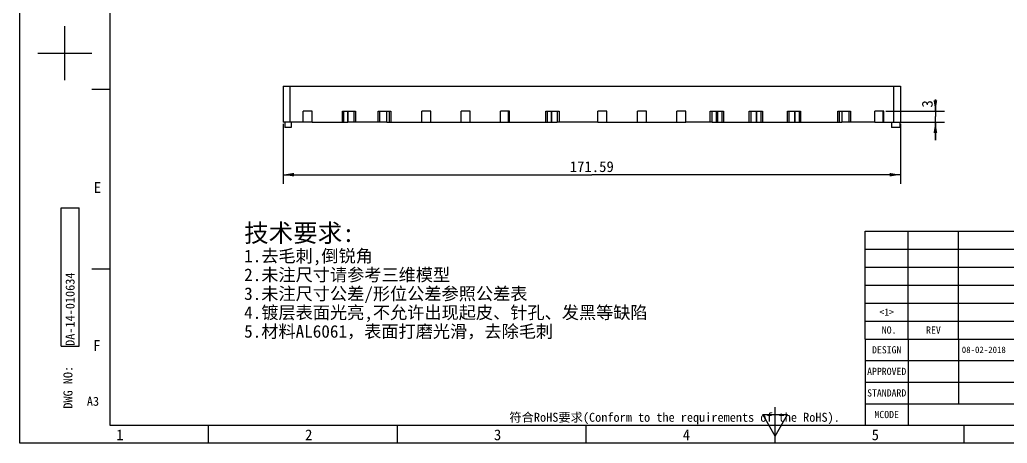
# Model space of a CAD drawing. Header units: millimetres. Extents: x 0 to 420, y 0 to 297.
# Drawn here: x 0 to 274.5, y 0 to 117.8 of the extents above; entities that cross this region are included whole.
import ezdxf
from ezdxf.enums import TextEntityAlignment as Align

# ---------------------------------------------------------------- set-up
doc = ezdxf.new("R2010")
doc.units = ezdxf.units.MM
doc.header["$LTSCALE"] = 23.1
doc.layers.get('0').update_dxf_attribs({"linetype": 'CONTINUOUS'})
for name, color, linetype in [('03_ALL_AXES', 7, 'CONTINUOUS'), ('09_ALL_ROUNDS', 7, 'CONTINUOUS'), ('20_ALL_FEATURES', 7, 'CONTINUOUS'), ('50_ALL_DETAILS', 7, 'CONTINUOUS'), ('51__DRAFT_DIMS', 7, 'CONTINUOUS')]:
    doc.layers.add(name, color=color, linetype=linetype)
doc.styles.get("Standard").update_dxf_attribs({"font": 'simfang.ttf'})
doc.styles.add('TEXTSTYLE_2', font='simfang.ttf')
doc.styles.add('TEXTSTYLE_3', font='simfang.ttf')
doc.styles.add('TEXTSTYLE_5', font='simfang.ttf')
doc.styles.add('TEXTSTYLE_6', font='simfang.ttf')
doc.dimstyles.new('DIMSTYLE_2', dxfattribs={"dimtxt": 3, "dimasz": 3, "dimexe": 2.5, "dimexo": 0.5, "dimgap": 0.75, "dimtad": 1, "dimdsep": 46, "dimtxsty": 'Standard', "dimblk": '_FILLED', "dimblk1": '_FILLED', "dimblk2": '_FILLED', "dimcen": 0.09, "dimclrt": 3, "dimazin": 2, "dimtp": 0.1, "dimtm": 0.1, "dimtfac": 1, "dimtofl": 0, "dimtmove": 0, "dimatfit": 3, "dimldrblk": '_FILLED', "dimfxl": 0, "dimtolj": 1, "dimarcsym": 0})
doc.dimstyles.new('DIMSTYLE_7', dxfattribs={"dimtxt": 3, "dimasz": 3, "dimexe": 2.5, "dimexo": 0.5, "dimgap": 0.75, "dimtad": 1, "dimdsep": 46, "dimtxsty": 'Standard', "dimblk": '_FILLED', "dimblk1": '_FILLED', "dimblk2": '_FILLED', "dimcen": 0.09, "dimclrt": 3, "dimazin": 2, "dimtp": 0.5, "dimtm": 0.5, "dimtfac": 1, "dimtofl": 0, "dimtmove": 0, "dimatfit": 3, "dimldrblk": '_FILLED', "dimfxl": 0, "dimtolj": 1, "dimarcsym": 0})

# ---------------------------------------------------------------- blocks, each defined once
blk = doc.blocks.new('_FILLED')
at = {"color": 0, "linetype": 'ByBlock'}
blk.add_solid([(0, 0), (-1, 0.167), (-1, -0.167)], dxfattribs=at)
blk = doc.blocks.new('*D31')
at = {"layer": '51__DRAFT_DIMS', "color": 4}
for p, q in [((254.54, 92.36), (254.54, 95.61)), ((254.54, 95.61), (254.54, 90.86)), ((240.73, 92.36), (257.04, 92.36)), ((254.54, 84.36), (254.54, 90.86)), ((240.52, 89.36), (257.04, 89.36)), ((254.54, 89.36), (254.54, 84.36))]:
    blk.add_line(p, q, dxfattribs=at)
at = {"layer": '51__DRAFT_DIMS', "color": 4, "xscale": 3, "yscale": 3, "zscale": 3}
for p, rotation in [((254.54, 92.36), 270), ((254.54, 89.36), 90)]:
    blk.add_blockref('_FILLED', p, dxfattribs=dict(at, rotation=rotation))
at = {"layer": '51__DRAFT_DIMS', "color": 3}
blk.add_text('3', height=3, rotation=90, dxfattribs=at).set_placement((253.79, 93.4))
blk = doc.blocks.new('*D33')
at = {"layer": '51__DRAFT_DIMS', "color": 4}
for p, q in [((73.23, 88.86), (73.23, 72.21)), ((244.82, 88.86), (244.82, 72.21)), ((73.23, 74.71), (159.02, 74.71)), ((244.82, 74.71), (159.02, 74.71))]:
    blk.add_line(p, q, dxfattribs=at)
at = {"layer": '51__DRAFT_DIMS', "color": 4, "xscale": 3, "yscale": 3, "zscale": 3, "rotation": 180}
blk.add_blockref('_FILLED', (73.23, 74.71), dxfattribs=at)
at = {"layer": '51__DRAFT_DIMS', "color": 4, "xscale": 3, "yscale": 3, "zscale": 3}
blk.add_blockref('_FILLED', (244.82, 74.71), dxfattribs=at)
at = {"layer": '51__DRAFT_DIMS', "color": 3}
blk.add_text('171.59', height=3, dxfattribs=at).set_placement((159.02, 75.46), align=Align.CENTER)

msp = doc.modelspace()

# ---------------------------------------------------------------- linework, layer by layer
at = {"color": 7}
for p, q in [((0, 0), (0, 297)), ((25, 292), (25, 5)), ((12.5, 100.999), (12.5, 115.998)), ((5, 108.499), (20, 108.499)), ((20, 98.499), (25, 98.499)), ((11.482, 27.032), (11.482, 65.532)), ((11.482, 65.532), (16.482, 65.532)), ((16.482, 27.032), (16.482, 65.532)), ((235, 29), (235, 59)), ((235, 59), (415, 59)), ((247, 29), (247, 59)), ((261, 29), (261, 59)), ((235, 54), (415, 54)), ((20, 48.499), (25, 48.499)), ((235, 49), (415, 49)), ((235, 44), (415, 44)), ((235, 39), (415, 39)), ((235, 34), (415, 34)), ((235, 29), (415, 29)), ((235, 29), (235, 5)), ((235, 29), (415, 29)), ((247, 29), (247, 5)), ((261, 29), (261, 11)), ((11.482, 27.032), (16.482, 27.032)), ((235, 23), (355, 23)), ((235, 17), (415, 17)), ((235, 11), (415, 11)), ((210, 0), (210, 10)), ((206.533, 8), (213.461, 8)), ((209.997, 2), (206.533, 8)), ((209.997, 2), (213.461, 8)), ((25, 5), (415, 5)), ((52.499, 0), (52.499, 5)), ((104.999, 0), (104.999, 5)), ((157.498, 0), (157.498, 5)), ((235, 5), (415, 5)), ((262.496, 0), (262.496, 5)), ((420, 0), (0, 0))]:
    msp.add_line(p, q, dxfattribs=at)
at = {"color": 2}
msp.add_line((209.997, 0), (209.997, 5), dxfattribs=at)
at = {"layer": '03_ALL_AXES', "color": 7}
for p, q in [((73.726, 89.362), (73.726, 87.862)), ((75.426, 87.862), (73.726, 87.862)), ((75.426, 89.362), (75.426, 87.862)), ((242.316, 89.362), (242.316, 87.862)), ((244.616, 87.862), (242.316, 87.862)), ((244.616, 89.362), (244.616, 87.862))]:
    msp.add_line(p, q, dxfattribs=at)
at = {"layer": '09_ALL_ROUNDS', "color": 4}
for p, q in [((89.677, 89.362), (89.677, 92.362)), ((90.11, 89.362), (90.11, 92.362)), ((91.143, 92.362), (91.143, 89.362)), ((93.331, 92.362), (93.331, 89.362)), ((99.64, 89.362), (99.64, 92.362)), ((102.083, 89.362), (102.083, 92.362)), ((102.734, 92.362), (102.734, 89.362)), ((103.204, 92.362), (103.204, 89.362)), ((146.282, 89.362), (146.282, 92.362)), ((146.716, 89.362), (146.716, 92.362)), ((147.749, 92.362), (147.749, 89.362)), ((149.937, 92.362), (149.937, 89.362)), ((191.955, 89.362), (191.955, 92.362)), ((194.104, 89.362), (194.104, 92.362)), ((195.195, 92.362), (195.195, 89.362)), ((195.623, 92.362), (195.623, 89.362)), ((202.786, 89.362), (202.786, 92.362)), ((204.918, 89.362), (204.918, 92.362)), ((206.045, 92.362), (206.045, 89.362)), ((206.468, 92.362), (206.468, 89.362)), ((213.389, 89.362), (213.389, 92.362)), ((215.521, 89.362), (215.521, 92.362)), ((216.648, 92.362), (216.648, 89.362)), ((217.071, 92.362), (217.071, 89.362)), ((227.403, 89.362), (227.403, 92.362)), ((227.873, 89.362), (227.873, 92.362)), ((228.525, 92.362), (228.525, 89.362)), ((230.968, 92.362), (230.968, 89.362))]:
    msp.add_line(p, q, dxfattribs=at)
at = {"layer": '09_ALL_ROUNDS', "color": 7}
for p, q in [((89.677, 92.362), (93.331, 92.362)), ((91.21, 92.362), (91.21, 89.362)), ((92.831, 92.362), (92.831, 89.362)), ((99.64, 92.362), (103.204, 92.362)), ((100.14, 89.362), (100.14, 92.362)), ((102.053, 89.362), (102.053, 92.362)), ((146.282, 92.362), (149.937, 92.362)), ((147.816, 92.362), (147.816, 89.362)), ((149.437, 92.362), (149.437, 89.362)), ((191.955, 92.362), (195.623, 92.362)), ((192.455, 89.362), (192.455, 92.362)), ((194.032, 89.362), (194.032, 92.362)), ((202.786, 92.362), (206.468, 92.362)), ((203.286, 89.362), (203.286, 92.362)), ((204.841, 89.362), (204.841, 92.362)), ((213.389, 92.362), (217.071, 92.362)), ((213.889, 89.362), (213.889, 92.362)), ((215.444, 89.362), (215.444, 92.362)), ((227.403, 92.362), (230.968, 92.362)), ((228.555, 92.362), (228.555, 89.362)), ((230.468, 92.362), (230.468, 89.362)), ((81.312, 89.362), (91.21, 89.362)), ((100.14, 89.362), (92.831, 89.362)), ((102.053, 89.362), (111.814, 89.362)), ((136.103, 89.362), (147.816, 89.362)), ((160.685, 89.362), (149.437, 89.362)), ((192.455, 89.362), (185.131, 89.362)), ((194.032, 89.362), (203.286, 89.362)), ((204.841, 89.362), (213.889, 89.362)), ((215.444, 89.362), (228.555, 89.362)), ((237.725, 89.362), (230.468, 89.362))]:
    msp.add_line(p, q, dxfattribs=at)
at = {"layer": '20_ALL_FEATURES', "color": 7}
for p, q in [((73.226, 99.362), (73.226, 89.362)), ((73.226, 99.362), (244.816, 99.362)), ((244.816, 99.362), (244.816, 89.362)), ((78.812, 89.362), (78.812, 92.362)), ((81.312, 92.362), (78.812, 92.362)), ((81.312, 89.362), (81.312, 92.362)), ((111.814, 89.362), (111.814, 92.362)), ((114.314, 92.362), (111.814, 92.362)), ((114.314, 89.362), (114.314, 92.362)), ((122.74, 89.362), (122.74, 92.362)), ((125.24, 92.362), (122.74, 92.362)), ((125.24, 89.362), (125.24, 92.362)), ((133.603, 89.362), (133.603, 92.362)), ((136.103, 92.362), (133.603, 92.362)), ((135.866, 89.362), (135.866, 92.362)), ((136.103, 89.362), (136.103, 92.362)), ((163.185, 92.362), (160.685, 92.362)), ((160.685, 89.362), (160.685, 92.362)), ((163.185, 89.362), (163.185, 92.362)), ((174.21, 92.362), (171.71, 92.362)), ((171.71, 89.362), (171.71, 92.362)), ((174.21, 89.362), (174.21, 92.362)), ((185.131, 92.362), (182.631, 92.362)), ((182.631, 89.362), (182.631, 92.362)), ((185.131, 89.362), (185.131, 92.362)), ((193.651, 89.362), (193.651, 92.362)), ((240.225, 92.362), (237.725, 92.362)), ((237.725, 89.362), (237.725, 92.362)), ((240.225, 89.362), (240.225, 92.362)), ((81.312, 89.362), (73.226, 89.362)), ((92.831, 89.362), (91.21, 89.362)), ((102.053, 89.362), (100.14, 89.362)), ((111.814, 89.362), (136.103, 89.362)), ((147.816, 89.362), (149.437, 89.362)), ((160.685, 89.362), (185.131, 89.362)), ((192.455, 89.362), (194.032, 89.362)), ((203.286, 89.362), (204.841, 89.362)), ((213.889, 89.362), (215.444, 89.362)), ((230.468, 89.362), (228.555, 89.362)), ((237.725, 89.362), (244.816, 89.362))]:
    msp.add_line(p, q, dxfattribs=at)
at = {"layer": '20_ALL_FEATURES', "color": 4}
for p, q in [((75.121, 99.362), (75.121, 89.362)), ((242.921, 99.362), (242.921, 89.362)), ((240.021, 89.362), (240.021, 92.362))]:
    msp.add_line(p, q, dxfattribs=at)

# ---------------------------------------------------------------- texts
at = {"color": 3, "style": 'TEXTSTYLE_3'}
for s, p in [('E', (20.589, 69.654)), ('F', (20.427, 25.701)), ('1', (26.818, 0.847)), ('2', (79.318, 0.847)), ('3', (131.817, 0.847)), ('4', (184.316, 0.847)), ('5', (236.815, 0.847))]:
    msp.add_text(s, height=3, dxfattribs=at).set_placement(p)
at = {"color": 3, "style": 'TEXTSTYLE_2'}
msp.add_text('DWG NO:', height=2.5, rotation=90, dxfattribs=at).set_placement((14.652, 9.629))
at = {"color": 3}
for s, p in [('A3', (18.649, 10.431)), ('符合RoHS要求(Conform to the requirements of the RoHS).', (136.109, 5.978))]:
    msp.add_text(s, height=2.5, dxfattribs=at).set_placement(p)
at = {"layer": '50_ALL_DETAILS', "color": 3, "style": 'TEXTSTYLE_6'}
for s, height, p in [('技术要求:', 5, (62.378, 55.994)), ('1.去毛刺,倒锐角', 3.5, (62.378, 50.369)), ('2.未注尺寸请参考三维模型', 3.5, (62.378, 45.119)), ('3.未注尺寸公差/形位公差参照公差表', 3.5, (62.378, 39.869)), ('4.镀层表面光亮,不允许出现起皮、针孔、发黑等缺陷', 3.5, (62.378, 34.619)), ('5.材料AL6061，表面打磨光滑，去除毛刺', 3.5, (62.378, 29.369))]:
    msp.add_text(s, height=height, dxfattribs=at).set_placement(p)
at = {"layer": '50_ALL_DETAILS', "color": 7}
msp.add_text('DA-14-010634', height=2.5, rotation=90, dxfattribs=at).set_placement((15.232, 27.094))
at = {"layer": '50_ALL_DETAILS', "color": 3}
for s, p in [(' <1> ', (241, 35.5)), (' NO.', (241, 30.5)), ('DESIGN', (241, 25)), ('APPROVED', (241, 19)), ('STANDARD', (241, 13)), ('MCODE', (241, 7))]:
    msp.add_text(s, height=2, dxfattribs=at).set_placement(p, align=Align.CENTER)
at = {"layer": '50_ALL_DETAILS', "color": 3, "style": 'TEXTSTYLE_5'}
msp.add_text('REV', height=2, dxfattribs=at).set_placement((254, 30.5), align=Align.CENTER)
at = {"layer": '50_ALL_DETAILS', "color": 7}
msp.add_text('08-02-2018', height=1.8, dxfattribs=at).set_placement((268, 25.1), align=Align.CENTER)

# ---------------------------------------------------------------- dimensions: what is measured, and where the dimension line sits
at = {"layer": '51__DRAFT_DIMS', "color": 4}
for base, p1, p2, angle, dimstyle, picture, middle in [((254.544, 89.362), (240.225, 92.362), (240.021, 89.362), 270, 'DIMSTYLE_2', '*D31', (254.544, 94.47)), ((73.226, 74.712), (244.816, 89.362), (73.226, 89.362), 180, 'DIMSTYLE_7', '*D33', (159.111, 74.712))]:
    dim = msp.add_linear_dim(base=base, p1=p1, p2=p2, angle=angle, dimstyle=dimstyle, dxfattribs=at)
    dim.commit()
    dim.dimension.update_dxf_attribs({"geometry": picture, "text_midpoint": middle, "dimtype": 160})

doc.saveas('drawing.dxf')
